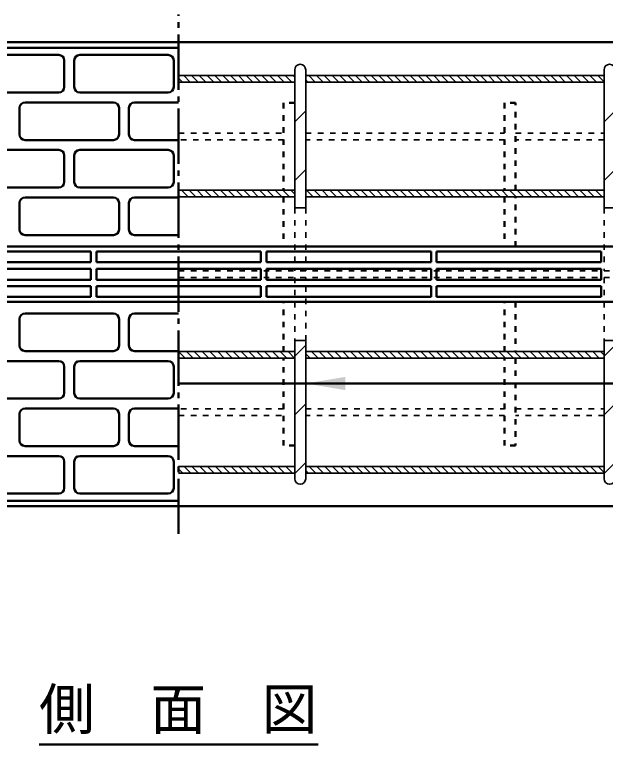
# Model space of a CAD drawing. Units: millimetres, scale not verified. Extents: x 100 to 4105, y 100 to 2870.
# Drawn here: x 2769 to 3304, y 1764 to 2424 of the extents above; entities that cross this region are included whole.
import ezdxf
from ezdxf.enums import TextEntityAlignment as Align

# ---------------------------------------------------------------- set-up
doc = ezdxf.new("R2010")
doc.units = ezdxf.units.MM
doc.header["$LTSCALE"] = 5
doc.linetypes.add('USER1', pattern=[13.4, 10, -1.2, 1, -1.2])
doc.linetypes.add('USER2', pattern=[2.2, 1, -1.2])
doc.layers.add('V-nasSTD', color=7, linetype='Continuous', lineweight=50)
doc.styles.add('ＭＳ ゴシック', font='')
doc.styles.get('ＭＳ ゴシック').set_extended_font_data('MS Gothic')

msp = doc.modelspace()

# ---------------------------------------------------------------- hatches: boundary and pattern name
at = {"layer": 'V-nasSTD'}
msp.add_hatch(color=256, dxfattribs=at).paths.add_polyline_path([(3068.814, 2096.493), (3032.814, 2090.493), (3068.814, 2084.493)])

# ---------------------------------------------------------------- linework, layer by layer
at = {"layer": 'V-nasSTD', "linetype": 'USER1'}
msp.add_line((2917.814, 1954.351), (2917.814, 2424.351), dxfattribs=at)
at = {"layer": 'V-nasSTD'}
for p, q in [((3917.814, 2399.351), (1917.814, 2399.351)), ((1917.814, 2394.351), (2917.814, 2394.351)), ((2729.314, 2387.851), (2809.314, 2387.851)), ((2828.314, 2387.851), (2908.314, 2387.851)), ((2814.314, 2382.851), (2814.314, 2358.851)), ((2823.314, 2382.851), (2823.314, 2358.851)), ((2913.314, 2382.851), (2913.314, 2358.851)), ((2729.314, 2353.851), (2809.314, 2353.851)), ((2828.314, 2353.851), (2908.314, 2353.851)), ((2778.814, 2344.851), (2858.814, 2344.851)), ((2877.814, 2344.851), (2917.814, 2344.851)), ((2773.814, 2315.851), (2773.814, 2339.851)), ((2863.814, 2339.851), (2863.814, 2315.851)), ((2872.814, 2315.851), (2872.814, 2339.851)), ((2778.814, 2310.851), (2858.814, 2310.851)), ((2877.814, 2310.851), (2917.814, 2310.851)), ((2729.314, 2301.851), (2809.314, 2301.851)), ((2828.314, 2301.851), (2908.314, 2301.851)), ((2814.314, 2296.851), (2814.314, 2272.851)), ((2823.314, 2296.851), (2823.314, 2272.851)), ((2913.314, 2296.851), (2913.314, 2272.851)), ((2729.314, 2267.851), (2809.314, 2267.851)), ((2828.314, 2267.851), (2908.314, 2267.851)), ((2778.814, 2258.851), (2858.814, 2258.851)), ((2877.814, 2258.851), (2917.814, 2258.851)), ((2773.814, 2229.851), (2773.814, 2253.851)), ((2863.814, 2253.851), (2863.814, 2229.851)), ((2872.814, 2229.851), (2872.814, 2253.851)), ((2778.814, 2224.851), (2858.814, 2224.851)), ((2877.814, 2224.851), (2917.814, 2224.851)), ((3916.314, 2214.351), (1919.314, 2214.351)), ((2838.314, 2209.851), (2689.314, 2209.851)), ((2838.314, 2200.251), (2838.314, 2209.851)), ((2843.314, 2209.851), (2843.314, 2200.251)), ((2992.314, 2209.851), (2843.314, 2209.851)), ((2992.314, 2200.251), (2992.314, 2209.851)), ((2997.314, 2209.851), (2997.314, 2200.251)), ((3146.314, 2209.851), (2997.314, 2209.851)), ((3146.314, 2200.251), (3146.314, 2209.851)), ((3151.314, 2209.851), (3151.314, 2200.251)), ((3300.314, 2209.851), (3151.314, 2209.851)), ((3300.314, 2200.251), (3300.314, 2209.851)), ((2689.314, 2200.251), (2838.314, 2200.251)), ((2843.314, 2200.251), (2992.314, 2200.251)), ((2997.314, 2200.251), (3146.314, 2200.251)), ((3151.314, 2200.251), (3300.314, 2200.251)), ((2689.314, 2194.251), (2838.314, 2194.251)), ((2838.314, 2194.251), (2838.314, 2184.451)), ((2843.314, 2184.451), (2843.314, 2194.251)), ((2843.314, 2194.251), (2992.314, 2194.251)), ((2992.314, 2194.251), (2992.314, 2184.451)), ((2997.314, 2184.451), (2997.314, 2194.251)), ((2997.314, 2194.251), (3146.314, 2194.251)), ((3146.314, 2194.251), (3146.314, 2184.451)), ((3151.314, 2184.451), (3151.314, 2194.251)), ((3151.314, 2194.251), (3300.314, 2194.251)), ((3300.314, 2194.251), (3300.314, 2184.451)), ((2838.314, 2184.451), (2689.314, 2184.451)), ((2992.314, 2184.451), (2843.314, 2184.451)), ((3146.314, 2184.451), (2997.314, 2184.451)), ((3300.314, 2184.451), (3151.314, 2184.451)), ((2838.314, 2178.451), (2689.314, 2178.451)), ((2838.314, 2168.851), (2838.314, 2178.451)), ((2843.314, 2178.451), (2843.314, 2168.851)), ((2992.314, 2178.451), (2843.314, 2178.451)), ((2992.314, 2168.851), (2992.314, 2178.451)), ((2997.314, 2178.451), (2997.314, 2168.851)), ((3146.314, 2178.451), (2997.314, 2178.451)), ((3146.314, 2168.851), (3146.314, 2178.451)), ((3151.314, 2178.451), (3151.314, 2168.851)), ((3300.314, 2178.451), (3151.314, 2178.451)), ((3300.314, 2168.851), (3300.314, 2178.451)), ((2689.314, 2168.851), (2838.314, 2168.851)), ((2843.314, 2168.851), (2992.314, 2168.851)), ((2997.314, 2168.851), (3146.314, 2168.851)), ((3151.314, 2168.851), (3300.314, 2168.851)), ((1919.314, 2164.351), (3916.314, 2164.351)), ((2778.814, 2153.851), (2858.814, 2153.851)), ((2877.814, 2153.851), (2917.814, 2153.851)), ((2773.814, 2148.851), (2773.814, 2124.851)), ((2863.814, 2124.851), (2863.814, 2148.851)), ((2872.814, 2148.851), (2872.814, 2124.851)), ((2778.814, 2119.851), (2858.814, 2119.851)), ((2877.814, 2119.851), (2917.814, 2119.851)), ((2729.314, 2110.851), (2809.314, 2110.851)), ((2828.314, 2110.851), (2908.314, 2110.851)), ((2814.314, 2081.851), (2814.314, 2105.851)), ((2823.314, 2081.851), (2823.314, 2105.851)), ((2913.314, 2081.851), (2913.314, 2105.851)), ((2917.814, 2090.493), (4020.814, 2090.493)), ((2729.314, 2076.851), (2809.314, 2076.851)), ((2828.314, 2076.851), (2908.314, 2076.851)), ((2778.814, 2067.851), (2858.814, 2067.851)), ((2877.814, 2067.851), (2917.814, 2067.851)), ((2773.814, 2062.851), (2773.814, 2038.851)), ((2863.814, 2038.851), (2863.814, 2062.851)), ((2872.814, 2062.851), (2872.814, 2038.851)), ((2778.814, 2033.851), (2858.814, 2033.851)), ((2877.814, 2033.851), (2917.814, 2033.851)), ((2729.314, 2024.851), (2809.314, 2024.851)), ((2828.314, 2024.851), (2908.314, 2024.851)), ((2814.314, 1995.851), (2814.314, 2019.851)), ((2823.314, 1995.851), (2823.314, 2019.851)), ((2913.314, 1995.851), (2913.314, 2019.851)), ((2729.314, 1990.851), (2809.314, 1990.851)), ((2828.314, 1990.851), (2908.314, 1990.851)), ((1917.814, 1984.351), (2917.814, 1984.351)), ((1917.814, 1979.351), (3917.814, 1979.351)), ((2791.41, 1763.89), (3044.217, 1763.89))]:
    msp.add_line(p, q, dxfattribs=at)
at = {"layer": 'V-nasSTD', "lineweight": 35}
for p, q in [((3022.814, 2374.351), (3022.814, 2249.351)), ((3032.814, 2374.351), (3032.814, 2249.351)), ((3302.814, 2374.351), (3302.814, 2249.351)), ((2917.814, 2369.351), (3022.814, 2369.351)), ((2917.814, 2366.816), (2921.278, 2363.351)), ((2922.349, 2369.351), (2928.349, 2363.351)), ((2929.42, 2369.351), (2935.42, 2363.351)), ((2936.491, 2369.351), (2942.491, 2363.351)), ((2943.563, 2369.351), (2949.563, 2363.351)), ((2950.634, 2369.351), (2956.634, 2363.351)), ((2957.705, 2369.351), (2963.705, 2363.351)), ((2964.776, 2369.351), (2970.776, 2363.351)), ((2971.847, 2369.351), (2977.847, 2363.351)), ((2978.918, 2369.351), (2984.918, 2363.351)), ((2985.989, 2369.351), (2991.989, 2363.351)), ((2993.06, 2369.351), (2999.06, 2363.351)), ((3000.131, 2369.351), (3006.131, 2363.351)), ((3007.202, 2369.351), (3013.202, 2363.351)), ((3014.273, 2369.351), (3020.273, 2363.351)), ((3021.344, 2369.351), (3022.814, 2367.882)), ((3032.814, 2369.351), (3302.814, 2369.351)), ((3032.814, 2364.953), (3034.415, 2363.351)), ((3035.486, 2369.351), (3041.486, 2363.351)), ((3042.558, 2369.351), (3048.558, 2363.351)), ((3049.629, 2369.351), (3055.629, 2363.351)), ((3056.7, 2369.351), (3062.7, 2363.351)), ((3063.771, 2369.351), (3069.771, 2363.351)), ((3070.842, 2369.351), (3076.842, 2363.351)), ((3077.913, 2369.351), (3083.913, 2363.351)), ((3084.984, 2369.351), (3090.984, 2363.351)), ((3092.055, 2369.351), (3098.055, 2363.351)), ((3099.126, 2369.351), (3105.126, 2363.351)), ((3106.197, 2369.351), (3112.197, 2363.351)), ((3113.268, 2369.351), (3119.268, 2363.351)), ((3120.339, 2369.351), (3126.339, 2363.351)), ((3127.41, 2369.351), (3133.41, 2363.351)), ((3134.481, 2369.351), (3140.481, 2363.351)), ((3141.552, 2369.351), (3147.552, 2363.351)), ((3148.624, 2369.351), (3154.624, 2363.351)), ((3155.695, 2369.351), (3161.695, 2363.351)), ((3162.766, 2369.351), (3168.766, 2363.351)), ((3169.837, 2369.351), (3175.837, 2363.351)), ((3176.908, 2369.351), (3182.908, 2363.351)), ((3183.979, 2369.351), (3189.979, 2363.351)), ((3191.05, 2369.351), (3197.05, 2363.351)), ((3198.121, 2369.351), (3204.121, 2363.351)), ((3205.192, 2369.351), (3211.192, 2363.351)), ((3212.263, 2369.351), (3218.263, 2363.351)), ((3219.334, 2369.351), (3225.334, 2363.351)), ((3226.405, 2369.351), (3232.405, 2363.351)), ((3233.476, 2369.351), (3239.476, 2363.351)), ((3240.547, 2369.351), (3246.547, 2363.351)), ((3247.618, 2369.351), (3253.618, 2363.351)), ((3254.69, 2369.351), (3260.69, 2363.351)), ((3261.761, 2369.351), (3267.761, 2363.351)), ((3268.832, 2369.351), (3274.832, 2363.351)), ((3275.903, 2369.351), (3281.903, 2363.351)), ((3282.974, 2369.351), (3288.974, 2363.351)), ((3290.045, 2369.351), (3296.045, 2363.351)), ((3297.116, 2369.351), (3302.814, 2363.653)), ((2917.814, 2363.351), (3022.814, 2363.351)), ((3032.814, 2363.351), (3302.814, 2363.351)), ((3022.814, 2327.266), (3032.814, 2337.266)), ((3302.814, 2327.266), (3312.814, 2337.266)), ((3022.814, 2274.233), (3032.814, 2284.233)), ((3302.814, 2274.233), (3312.814, 2284.233)), ((2917.814, 2265.351), (3022.814, 2265.351)), ((2917.814, 2260.75), (2919.212, 2259.351)), ((2917.814, 2259.351), (3022.814, 2259.351)), ((2920.283, 2265.351), (2926.283, 2259.351)), ((2927.354, 2265.351), (2933.354, 2259.351)), ((2934.425, 2265.351), (2940.425, 2259.351)), ((2941.497, 2265.351), (2947.497, 2259.351)), ((2948.568, 2265.351), (2954.568, 2259.351)), ((2955.639, 2265.351), (2961.639, 2259.351)), ((2962.71, 2265.351), (2968.71, 2259.351)), ((2969.781, 2265.351), (2975.781, 2259.351)), ((2976.852, 2265.351), (2982.852, 2259.351)), ((2983.923, 2265.351), (2989.923, 2259.351)), ((2990.994, 2265.351), (2996.994, 2259.351)), ((2998.065, 2265.351), (3004.065, 2259.351)), ((3005.136, 2265.351), (3011.136, 2259.351)), ((3012.207, 2265.351), (3018.207, 2259.351)), ((3019.278, 2265.351), (3022.814, 2261.816)), ((3032.814, 2265.351), (3302.814, 2265.351)), ((3032.814, 2259.351), (3302.814, 2259.351)), ((3033.42, 2265.351), (3039.42, 2259.351)), ((3040.491, 2265.351), (3046.491, 2259.351)), ((3047.563, 2265.351), (3053.563, 2259.351)), ((3054.634, 2265.351), (3060.634, 2259.351)), ((3061.705, 2265.351), (3067.705, 2259.351)), ((3068.776, 2265.351), (3074.776, 2259.351)), ((3075.847, 2265.351), (3081.847, 2259.351)), ((3082.918, 2265.351), (3088.918, 2259.351)), ((3089.989, 2265.351), (3095.989, 2259.351)), ((3097.06, 2265.351), (3103.06, 2259.351)), ((3104.131, 2265.351), (3110.131, 2259.351)), ((3111.202, 2265.351), (3117.202, 2259.351)), ((3118.273, 2265.351), (3124.273, 2259.351)), ((3125.344, 2265.351), (3131.344, 2259.351)), ((3132.415, 2265.351), (3138.415, 2259.351)), ((3139.486, 2265.351), (3145.486, 2259.351)), ((3146.558, 2265.351), (3152.558, 2259.351)), ((3153.629, 2265.351), (3159.629, 2259.351)), ((3160.7, 2265.351), (3166.7, 2259.351)), ((3167.771, 2265.351), (3173.771, 2259.351)), ((3174.842, 2265.351), (3180.842, 2259.351)), ((3181.913, 2265.351), (3187.913, 2259.351)), ((3188.984, 2265.351), (3194.984, 2259.351)), ((3196.055, 2265.351), (3202.055, 2259.351)), ((3203.126, 2265.351), (3209.126, 2259.351)), ((3210.197, 2265.351), (3216.197, 2259.351)), ((3217.268, 2265.351), (3223.268, 2259.351)), ((3224.339, 2265.351), (3230.339, 2259.351)), ((3231.41, 2265.351), (3237.41, 2259.351)), ((3238.481, 2265.351), (3244.481, 2259.351)), ((3245.552, 2265.351), (3251.552, 2259.351)), ((3252.624, 2265.351), (3258.624, 2259.351)), ((3259.695, 2265.351), (3265.695, 2259.351)), ((3266.766, 2265.351), (3272.766, 2259.351)), ((3273.837, 2265.351), (3279.837, 2259.351)), ((3280.908, 2265.351), (3286.908, 2259.351)), ((3287.979, 2265.351), (3293.979, 2259.351)), ((3295.05, 2265.351), (3301.05, 2259.351)), ((3302.121, 2265.351), (3302.814, 2264.658)), ((3022.814, 2249.351), (3032.814, 2249.351)), ((3302.814, 2249.351), (3312.814, 2249.351)), ((3022.814, 2129.351), (3022.814, 2004.351)), ((3022.814, 2129.351), (3032.814, 2129.351)), ((3032.814, 2129.351), (3032.814, 2004.351)), ((3302.814, 2129.351), (3302.814, 2004.351)), ((3302.814, 2129.351), (3312.814, 2129.351)), ((3022.814, 2115.134), (3032.814, 2125.134)), ((3302.814, 2115.134), (3312.814, 2125.134)), ((2917.814, 2119.351), (3022.814, 2119.351)), ((2917.814, 2119.328), (2923.791, 2113.351)), ((2924.862, 2119.351), (2930.862, 2113.351)), ((2931.933, 2119.351), (2937.933, 2113.351)), ((2939.004, 2119.351), (2945.004, 2113.351)), ((2946.075, 2119.351), (2952.075, 2113.351)), ((2953.146, 2119.351), (2959.146, 2113.351)), ((2960.217, 2119.351), (2966.217, 2113.351)), ((2967.288, 2119.351), (2973.288, 2113.351)), ((2974.359, 2119.351), (2980.359, 2113.351)), ((2981.431, 2119.351), (2987.431, 2113.351)), ((2988.502, 2119.351), (2994.502, 2113.351)), ((2995.573, 2119.351), (3001.573, 2113.351)), ((3002.644, 2119.351), (3008.644, 2113.351)), ((3009.715, 2119.351), (3015.715, 2113.351)), ((3016.786, 2119.351), (3022.786, 2113.351)), ((3032.814, 2119.351), (3302.814, 2119.351)), ((3032.814, 2117.465), (3036.928, 2113.351)), ((3037.999, 2119.351), (3043.999, 2113.351)), ((3045.07, 2119.351), (3051.07, 2113.351)), ((3052.141, 2119.351), (3058.141, 2113.351)), ((3059.212, 2119.351), (3065.212, 2113.351)), ((3066.283, 2119.351), (3072.283, 2113.351)), ((3073.354, 2119.351), (3079.354, 2113.351)), ((3080.425, 2119.351), (3086.425, 2113.351)), ((3087.497, 2119.351), (3093.497, 2113.351)), ((3094.568, 2119.351), (3100.568, 2113.351)), ((3101.639, 2119.351), (3107.639, 2113.351)), ((3108.71, 2119.351), (3114.71, 2113.351)), ((3115.781, 2119.351), (3121.781, 2113.351)), ((3122.852, 2119.351), (3128.852, 2113.351)), ((3129.923, 2119.351), (3135.923, 2113.351)), ((3136.994, 2119.351), (3142.994, 2113.351)), ((3144.065, 2119.351), (3150.065, 2113.351)), ((3151.136, 2119.351), (3157.136, 2113.351)), ((3158.207, 2119.351), (3164.207, 2113.351)), ((3165.278, 2119.351), (3171.278, 2113.351)), ((3172.349, 2119.351), (3178.349, 2113.351)), ((3179.42, 2119.351), (3185.42, 2113.351)), ((3186.491, 2119.351), (3192.491, 2113.351)), ((3193.563, 2119.351), (3199.563, 2113.351)), ((3200.634, 2119.351), (3206.634, 2113.351)), ((3207.705, 2119.351), (3213.705, 2113.351)), ((3214.776, 2119.351), (3220.776, 2113.351)), ((3221.847, 2119.351), (3227.847, 2113.351)), ((3228.918, 2119.351), (3234.918, 2113.351)), ((3235.989, 2119.351), (3241.989, 2113.351)), ((3243.06, 2119.351), (3249.06, 2113.351)), ((3250.131, 2119.351), (3256.131, 2113.351)), ((3257.202, 2119.351), (3263.202, 2113.351)), ((3264.273, 2119.351), (3270.273, 2113.351)), ((3271.344, 2119.351), (3277.344, 2113.351)), ((3278.415, 2119.351), (3284.415, 2113.351)), ((3285.486, 2119.351), (3291.486, 2113.351)), ((3292.558, 2119.351), (3298.558, 2113.351)), ((3299.629, 2119.351), (3302.814, 2116.166)), ((2917.814, 2113.351), (3022.814, 2113.351)), ((3032.814, 2113.351), (3302.814, 2113.351)), ((3022.814, 2062.101), (3032.814, 2072.101)), ((3302.814, 2062.101), (3312.814, 2072.101)), ((2917.814, 2015.351), (3022.814, 2015.351)), ((2922.796, 2015.351), (2928.796, 2009.351)), ((2929.867, 2015.351), (2935.867, 2009.351)), ((2936.938, 2015.351), (2942.938, 2009.351)), ((2944.009, 2015.351), (2950.009, 2009.351)), ((2951.08, 2015.351), (2957.08, 2009.351)), ((2958.151, 2015.351), (2964.151, 2009.351)), ((2965.222, 2015.351), (2971.222, 2009.351)), ((2972.293, 2015.351), (2978.293, 2009.351)), ((2979.365, 2015.351), (2985.365, 2009.351)), ((2986.436, 2015.351), (2992.436, 2009.351)), ((2993.507, 2015.351), (2999.507, 2009.351)), ((3000.578, 2015.351), (3006.578, 2009.351)), ((3007.649, 2015.351), (3013.649, 2009.351)), ((3014.72, 2015.351), (3020.72, 2009.351)), ((3021.791, 2015.351), (3022.814, 2014.328)), ((3022.814, 2009.068), (3032.814, 2019.068)), ((3032.814, 2015.351), (3302.814, 2015.351)), ((3035.933, 2015.351), (3041.933, 2009.351)), ((3043.004, 2015.351), (3049.004, 2009.351)), ((3050.075, 2015.351), (3056.075, 2009.351)), ((3057.146, 2015.351), (3063.146, 2009.351)), ((3064.217, 2015.351), (3070.217, 2009.351)), ((3071.288, 2015.351), (3077.288, 2009.351)), ((3078.359, 2015.351), (3084.359, 2009.351)), ((3085.431, 2015.351), (3091.431, 2009.351)), ((3092.502, 2015.351), (3098.502, 2009.351)), ((3099.573, 2015.351), (3105.573, 2009.351)), ((3106.644, 2015.351), (3112.644, 2009.351)), ((3113.715, 2015.351), (3119.715, 2009.351)), ((3120.786, 2015.351), (3126.786, 2009.351)), ((3127.857, 2015.351), (3133.857, 2009.351)), ((3134.928, 2015.351), (3140.928, 2009.351)), ((3141.999, 2015.351), (3147.999, 2009.351)), ((3149.07, 2015.351), (3155.07, 2009.351)), ((3156.141, 2015.351), (3162.141, 2009.351)), ((3163.212, 2015.351), (3169.212, 2009.351)), ((3170.283, 2015.351), (3176.283, 2009.351)), ((3177.354, 2015.351), (3183.354, 2009.351)), ((3184.425, 2015.351), (3190.425, 2009.351)), ((3191.497, 2015.351), (3197.497, 2009.351)), ((3198.568, 2015.351), (3204.568, 2009.351)), ((3205.639, 2015.351), (3211.639, 2009.351)), ((3212.71, 2015.351), (3218.71, 2009.351)), ((3219.781, 2015.351), (3225.781, 2009.351)), ((3226.852, 2015.351), (3232.852, 2009.351)), ((3233.923, 2015.351), (3239.923, 2009.351)), ((3240.994, 2015.351), (3246.994, 2009.351)), ((3248.065, 2015.351), (3254.065, 2009.351)), ((3255.136, 2015.351), (3261.136, 2009.351)), ((3262.207, 2015.351), (3268.207, 2009.351)), ((3269.278, 2015.351), (3275.278, 2009.351)), ((3276.349, 2015.351), (3282.349, 2009.351)), ((3283.42, 2015.351), (3289.42, 2009.351)), ((3290.491, 2015.351), (3296.491, 2009.351)), ((3297.563, 2015.351), (3302.814, 2010.1)), ((3302.814, 2009.068), (3312.814, 2019.068)), ((2917.814, 2013.262), (2921.725, 2009.351)), ((2917.814, 2009.351), (3022.814, 2009.351)), ((3032.814, 2011.399), (3034.862, 2009.351)), ((3032.814, 2009.351), (3302.814, 2009.351))]:
    msp.add_line(p, q, dxfattribs=at)
at = {"layer": 'V-nasSTD', "linetype": 'USER2'}
for p, q in [((3012.814, 2344.351), (3012.814, 2265.351)), ((3022.814, 2344.351), (3012.814, 2344.351)), ((3212.814, 2344.351), (3212.814, 2265.351)), ((3222.814, 2344.351), (3212.814, 2344.351)), ((3222.814, 2265.351), (3222.814, 2344.351)), ((3012.814, 2259.351), (3012.814, 2214.351)), ((3212.814, 2259.351), (3212.814, 2214.351)), ((3222.814, 2214.351), (3222.814, 2259.351)), ((3012.814, 2119.351), (3012.814, 2164.351)), ((3212.814, 2119.351), (3212.814, 2164.351)), ((3222.814, 2164.351), (3222.814, 2119.351)), ((3012.814, 2034.351), (3012.814, 2113.351)), ((3212.814, 2034.351), (3212.814, 2113.351)), ((3222.814, 2113.351), (3222.814, 2034.351)), ((3022.814, 2034.351), (3012.814, 2034.351)), ((3222.814, 2034.351), (3212.814, 2034.351))]:
    msp.add_line(p, q, dxfattribs=at)
at = {"layer": 'V-nasSTD', "linetype": 'USER2', "lineweight": 35}
for p, q in [((2917.814, 2317.066), (3012.814, 2317.066)), ((3032.814, 2317.066), (3212.814, 2317.066)), ((3222.814, 2317.066), (3302.814, 2317.066)), ((3012.814, 2311.066), (2917.814, 2311.066)), ((3212.814, 2311.066), (3032.814, 2311.066)), ((3302.814, 2311.066), (3222.814, 2311.066)), ((3022.814, 2249.351), (3022.814, 2192.351)), ((3032.814, 2249.351), (3032.814, 2192.351)), ((3302.814, 2249.351), (3302.814, 2192.351)), ((2917.814, 2192.351), (3892.814, 2192.351)), ((2917.814, 2186.351), (3892.814, 2186.351)), ((3022.814, 2186.351), (3022.814, 2129.351)), ((3032.814, 2129.351), (3032.814, 2186.351)), ((3302.814, 2186.351), (3302.814, 2129.351)), ((3012.814, 2067.636), (2917.814, 2067.636)), ((3032.814, 2067.636), (3212.814, 2067.636)), ((3222.814, 2067.636), (3302.814, 2067.636)), ((2917.814, 2061.636), (3012.814, 2061.636)), ((3212.814, 2061.636), (3032.814, 2061.636)), ((3302.814, 2061.636), (3222.814, 2061.636))]:
    msp.add_line(p, q, dxfattribs=at)
at = {"layer": 'V-nasSTD'}
for centre, start, end in [((2809.314, 2382.851), 0, 90), ((2828.314, 2382.851), 90, 180), ((2908.314, 2382.851), 0, 90), ((2809.314, 2358.851), 270, 0), ((2828.314, 2358.851), 180, 270), ((2908.314, 2358.851), 270, 0), ((2778.814, 2339.851), 90, 180), ((2858.814, 2339.851), 0, 90), ((2877.814, 2339.851), 90, 180), ((2778.814, 2315.851), 180, 270), ((2858.814, 2315.851), 270, 0), ((2877.814, 2315.851), 180, 270), ((2809.314, 2296.851), 0, 90), ((2828.314, 2296.851), 90, 180), ((2908.314, 2296.851), 0, 90), ((2809.314, 2272.851), 270, 0), ((2828.314, 2272.851), 180, 270), ((2908.314, 2272.851), 270, 0), ((2778.814, 2253.851), 90, 180), ((2858.814, 2253.851), 0, 90), ((2877.814, 2253.851), 90, 180), ((2778.814, 2229.851), 180, 270), ((2858.814, 2229.851), 270, 0), ((2877.814, 2229.851), 180, 270), ((2778.814, 2148.851), 90, 180), ((2858.814, 2148.851), 0, 90), ((2877.814, 2148.851), 90, 180), ((2778.814, 2124.851), 180, 270), ((2858.814, 2124.851), 270, 0), ((2877.814, 2124.851), 180, 270), ((2809.314, 2105.851), 0, 90), ((2828.314, 2105.851), 90, 180), ((2908.314, 2105.851), 0, 90), ((2809.314, 2081.851), 270, 0), ((2828.314, 2081.851), 180, 270), ((2908.314, 2081.851), 270, 0), ((2778.814, 2062.851), 90, 180), ((2858.814, 2062.851), 0, 90), ((2877.814, 2062.851), 90, 180), ((2778.814, 2038.851), 180, 270), ((2858.814, 2038.851), 270, 0), ((2877.814, 2038.851), 180, 270), ((2809.314, 2019.851), 0, 90), ((2828.314, 2019.851), 90, 180), ((2908.314, 2019.851), 0, 90), ((2809.314, 1995.851), 270, 0), ((2828.314, 1995.851), 180, 270), ((2908.314, 1995.851), 270, 0)]:
    msp.add_arc(centre, 5, start, end, dxfattribs=at)
at = {"layer": 'V-nasSTD', "lineweight": 35}
for centre, start, end in [((3027.814, 2374.351), 0, 180), ((3307.814, 2374.351), 0, 180), ((3027.814, 2004.351), 180, 0), ((3307.814, 2004.351), 180, 0)]:
    msp.add_arc(centre, 5, start, end, dxfattribs=at)

# ---------------------------------------------------------------- texts
at = {"layer": 'V-nasSTD', "style": 'ＭＳ ゴシック'}
msp.add_text('側\u3000面\u3000図', height=36.95, dxfattribs=at).set_placement((2791.41, 1814.29), align=Align.TOP_LEFT)

doc.saveas('drawing.dxf')
